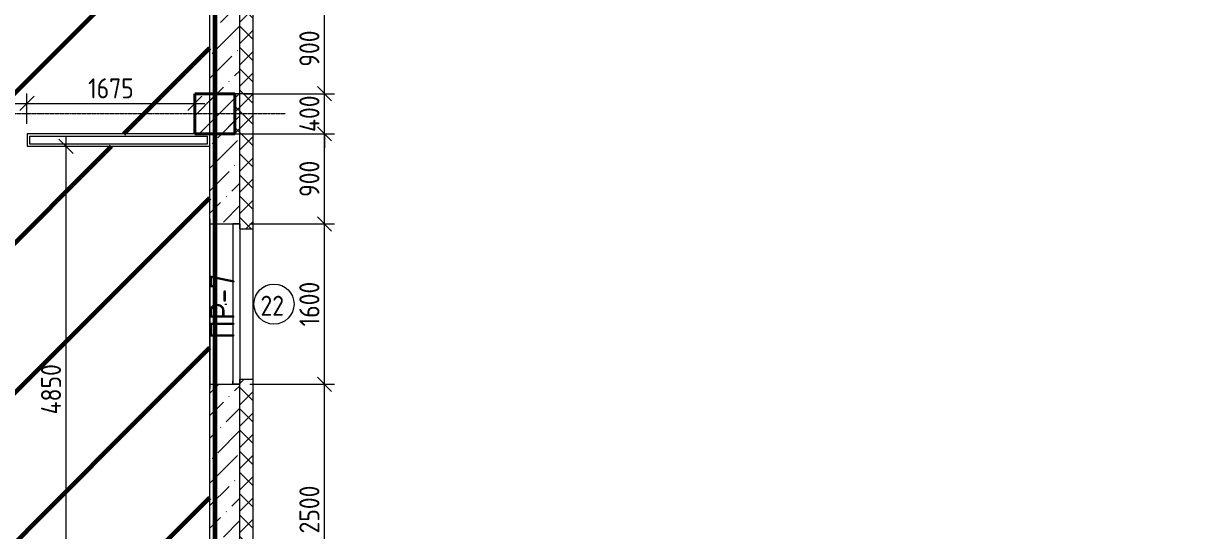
# Model space of a CAD drawing. Header units: millimetres. Extents: x -56773 to 323062, y -262288 to 76460.
# Drawn here: x -5100 to 6647, y -87303 to -82244 of the extents above; entities that cross this region are included whole.
import ezdxf

# ---------------------------------------------------------------- set-up
doc = ezdxf.new("R2010")
doc.units = ezdxf.units.MM
doc.linetypes.add('ADSK_Линия сетки', pattern=[25, 20, -2.5, 0, -2.5])
for name, color, linetype, lineweight in [('1.1)Стяжка керамзит  2 этаж', 5, 'Continuous', 60), ('3.1 Штукатурка внешн стен', 5, 'Continuous', 60), ('_ Окна', 7, 'Continuous', 18), ('Марки', 7, 'Continuous', 20), ('Марки окон', 7, 'Continuous', 20), ('Несущие колонны', 7, 'Continuous', 18), ('Окна', 7, 'Continuous', 9), ('Оси', 7, 'Continuous', 9), ('Размеры', 7, 'Continuous', 9), ('Стены внутренние', 7, 'Continuous', 18), ('Стены наружные', 7, 'Continuous', 18), ('Стены штриховка', 7, 'Continuous', 9)]:
    doc.layers.add(name, color=color, linetype=linetype, lineweight=lineweight)
doc.styles.add('GOST Common_2', font='', dxfattribs={"width": 0.9, "height": 250})
doc.styles.add('GOST Common_3', font='', dxfattribs={"width": 0.9, "height": 200})
doc.styles.get('GOST Common_2').set_extended_font_data('GOST Common')
doc.styles.get('GOST Common_3').set_extended_font_data('GOST Common')
doc.dimstyles.new('ADSK_Основной_2_0_1', dxfattribs={"dimscale": 304.8, "dimtxt": 201.142999, "dimasz": 0.463911, "dimexe": 0.328084, "dimexo": 0.328084, "dimgap": 0.164042, "dimtad": 1, "dimdec": 3, "dimrnd": 0.001, "dimdsep": 46, "dimtxsty": 'GOST Common_3', "dimblk1": 'OBLIQUE', "dimblk2": 'OBLIQUE', "dimsah": 1, "dimcen": 0.09, "dimdle": 0.328084, "dimazin": 2, "dimtfac": 1, "dimtdec": 4, "dimtix": 1, "dimtmove": 1, "dimatfit": 3, "dimfxl": 1, "dimtvp": 1, "dimtolj": 1, "dimtzin": 0, "dimlwd": 20, "dimlwe": 20, "dimarcsym": 2})
doc.dimstyles.new('ADSK_Основной_2_0_2', dxfattribs={"dimscale": 304.8, "dimtxt": 201.142999, "dimasz": 0.463911, "dimexe": 0.328084, "dimexo": 0.328084, "dimgap": 0.164042, "dimtad": 1, "dimdec": 3, "dimrnd": 0.001, "dimdsep": 46, "dimtxsty": 'GOST Common_3', "dimblk1": 'OBLIQUE', "dimblk2": 'OBLIQUE', "dimsah": 1, "dimcen": 0.09, "dimdle": 0.328084, "dimazin": 2, "dimtfac": 1, "dimtdec": 4, "dimtix": 1, "dimtmove": 0, "dimatfit": 3, "dimfxl": 1, "dimtvp": 1, "dimtolj": 1, "dimtzin": 0, "dimlwd": 20, "dimlwe": 20, "dimarcsym": 2})
pattern_1 = [(45, (9.36, -97949.04), (-106.066, 106.066), []), (135, (9.36, -97949.04), (-106.066, -106.066), [])]

# ---------------------------------------------------------------- blocks, each defined once
blk = doc.blocks.new('ADSK_КолоннаЖБ_Прямоугольная - 400x400 мм-1807142-Кладочный план 2-го этаж')
at = {"layer": 'Несущие колонны', "lineweight": 40}
for p, q in [((-200, 200), (200, 200)), ((-200, -200), (-200, 200)), ((200, 200), (200, -200)), ((200, -200), (-200, -200))]:
    blk.add_line(p, q, dxfattribs=at)
blk = doc.blocks.new('ОКНО L03 _2СТ_RS - ОК-5_1600х2000h-3556615-Кладочный план 2-го этаж')
at = {"layer": '_ Окна'}
for p, q in [((-838.1, 149), (761.9, 149)), ((-838.1, 149), (-838.1, 79)), ((-838.1, 149), (-833.1, 149)), ((-818.1, 149), (-38.1, 149)), ((-38.1, 149), (741.9, 149)), ((761.9, 149), (756.9, 149)), ((761.9, 149), (761.9, 79)), ((-838.1, 79), (761.9, 79)), ((-838.1, 79), (-803.1, 79)), ((-818.1, 79), (-38.1, 79)), ((-38.1, 79), (741.9, 79)), ((761.9, 79), (726.9, 79))]:
    blk.add_line(p, q, dxfattribs=at)
at = {"layer": 'Окна'}
blk.add_line((-888.1, -150), (811.9, -150), dxfattribs=at)
blk = doc.blocks.new('_Oblique')
at = {"color": 0, "linetype": 'ByBlock', "lineweight": -2}
blk.add_line((-0.5, -0.5), (0.5, 0.5), dxfattribs=at)
blk = doc.blocks.new('*D4606')
at = {"layer": 'Defpoints', "color": 0, "transparency": 16777216}
for p in [(-2942, -85844), (-2097, -85844), (-2991, -88344)]:
    blk.add_point(p, dxfattribs=at)
at = {"layer": 'Размеры', "color": 0, "lineweight": 20, "transparency": 16777216}
for p, q in [((-2097, -88444), (-2097, -85744)), ((-2842, -85844), (-1997, -85844)), ((-2891, -88344), (-1997, -88344))]:
    blk.add_line(p, q, dxfattribs=at)
at = {"layer": 'Размеры', "color": 0, "lineweight": 20, "transparency": 16777216, "xscale": 141.4, "yscale": 141.4, "zscale": 141.4}
for p, rotation in [((-2097, -85844), 90), ((-2097, -88344), 270)]:
    blk.add_blockref('_Oblique', p, dxfattribs=dict(at, rotation=rotation))
at = {"layer": 'Размеры', "color": 0, "lineweight": 9, "transparency": 16777216, "insert": (-2247, -87094), "char_height": 200, "width": 605.47, "attachment_point": 5, "rotation": 90, "style": 'GOST Common_3'}
blk.add_mtext('\\A1;2500', dxfattribs=at)
blk = doc.blocks.new('*D4607')
at = {"layer": 'Defpoints', "color": 0, "transparency": 16777216}
for p in [(-2942, -84244), (-2097, -84244), (-2942, -85844)]:
    blk.add_point(p, dxfattribs=at)
at = {"layer": 'Размеры', "color": 0, "lineweight": 20, "transparency": 16777216}
for p, q in [((-2097, -85944), (-2097, -84144)), ((-2842, -84244), (-1997, -84244)), ((-2842, -85844), (-1997, -85844))]:
    blk.add_line(p, q, dxfattribs=at)
at = {"layer": 'Размеры', "color": 0, "lineweight": 20, "transparency": 16777216, "xscale": 141.4, "yscale": 141.4, "zscale": 141.4}
for p, rotation in [((-2097, -84244), 90), ((-2097, -85844), 270)]:
    blk.add_blockref('_Oblique', p, dxfattribs=dict(at, rotation=rotation))
at = {"layer": 'Размеры', "color": 0, "lineweight": 9, "transparency": 16777216, "insert": (-2247, -85044), "char_height": 200, "width": 560.47, "attachment_point": 5, "rotation": 90, "style": 'GOST Common_3'}
blk.add_mtext('\\A1;1600', dxfattribs=at)
blk = doc.blocks.new('*D4608')
at = {"layer": 'Defpoints', "color": 0, "transparency": 16777216}
for p in [(-2991, -83344), (-2097, -83344), (-2942, -84244)]:
    blk.add_point(p, dxfattribs=at)
at = {"layer": 'Размеры', "color": 0, "lineweight": 20, "transparency": 16777216}
for p, q in [((-2097, -84344), (-2097, -83244)), ((-2891, -83344), (-1997, -83344)), ((-2842, -84244), (-1997, -84244))]:
    blk.add_line(p, q, dxfattribs=at)
at = {"layer": 'Размеры', "color": 0, "lineweight": 20, "transparency": 16777216, "xscale": 141.4, "yscale": 141.4, "zscale": 141.4}
for p, rotation in [((-2097, -83344), 90), ((-2097, -84244), 270)]:
    blk.add_blockref('_Oblique', p, dxfattribs=dict(at, rotation=rotation))
at = {"layer": 'Размеры', "color": 0, "lineweight": 9, "transparency": 16777216, "insert": (-2247, -83794), "char_height": 200, "width": 454.11, "attachment_point": 5, "rotation": 90, "style": 'GOST Common_3'}
blk.add_mtext('\\A1;900', dxfattribs=at)
blk = doc.blocks.new('*D4609')
at = {"layer": 'Defpoints', "color": 0, "transparency": 16777216}
for p in [(-2991, -82944), (-2097, -82944), (-2991, -83344)]:
    blk.add_point(p, dxfattribs=at)
at = {"layer": 'Размеры', "color": 0, "lineweight": 20, "transparency": 16777216}
for p, q in [((-2097, -82944), (-2097, -82803)), ((-2891, -82944), (-1997, -82944)), ((-2097, -83344), (-2097, -82944)), ((-2891, -83344), (-1997, -83344)), ((-2097, -83344), (-2097, -83485))]:
    blk.add_line(p, q, dxfattribs=at)
at = {"layer": 'Размеры', "color": 0, "lineweight": 20, "transparency": 16777216, "xscale": 141.4, "yscale": 141.4, "zscale": 141.4}
for p, rotation in [((-2097, -82944), 270), ((-2097, -83344), 90)]:
    blk.add_blockref('_Oblique', p, dxfattribs=dict(at, rotation=rotation))
at = {"layer": 'Размеры', "color": 0, "lineweight": 9, "transparency": 16777216, "insert": (-2247, -83144), "char_height": 200, "width": 474.56, "attachment_point": 5, "rotation": 90, "style": 'GOST Common_3'}
blk.add_mtext('\\A1;400', dxfattribs=at)
blk = doc.blocks.new('*D4610')
at = {"layer": 'Defpoints', "color": 0, "transparency": 16777216}
for p in [(-2942, -82044), (-2097, -82044), (-2991, -82944)]:
    blk.add_point(p, dxfattribs=at)
at = {"layer": 'Размеры', "color": 0, "lineweight": 20, "transparency": 16777216}
for p, q in [((-2097, -83044), (-2097, -81944)), ((-2842, -82044), (-1997, -82044)), ((-2891, -82944), (-1997, -82944))]:
    blk.add_line(p, q, dxfattribs=at)
at = {"layer": 'Размеры', "color": 0, "lineweight": 20, "transparency": 16777216, "xscale": 141.4, "yscale": 141.4, "zscale": 141.4}
for p, rotation in [((-2097, -82044), 90), ((-2097, -82944), 270)]:
    blk.add_blockref('_Oblique', p, dxfattribs=dict(at, rotation=rotation))
at = {"layer": 'Размеры', "color": 0, "lineweight": 9, "transparency": 16777216, "insert": (-2247, -82494), "char_height": 200, "width": 454.11, "attachment_point": 5, "rotation": 90, "style": 'GOST Common_3'}
blk.add_mtext('\\A1;900', dxfattribs=at)
blk = doc.blocks.new('*D4748')
at = {"layer": 'Defpoints', "color": 0, "transparency": 16777216}
for p in [(-5066, -83041), (-6066, -83344), (-5066, -83344)]:
    blk.add_point(p, dxfattribs=at)
at = {"layer": 'Размеры', "color": 0, "lineweight": 20, "transparency": 16777216}
for p, q in [((-6166, -83041), (-4966, -83041)), ((-6066, -83244), (-6066, -82941)), ((-5066, -83244), (-5066, -82941))]:
    blk.add_line(p, q, dxfattribs=at)
at = {"layer": 'Размеры', "color": 0, "lineweight": 20, "transparency": 16777216, "xscale": 141.4, "yscale": 141.4, "zscale": 141.4, "rotation": 180}
blk.add_blockref('_Oblique', (-6066, -83041), dxfattribs=at)
at = {"layer": 'Размеры', "color": 0, "lineweight": 20, "transparency": 16777216, "xscale": 141.4, "yscale": 141.4, "zscale": 141.4}
blk.add_blockref('_Oblique', (-5066, -83041), dxfattribs=at)
at = {"layer": 'Размеры', "color": 0, "lineweight": 9, "transparency": 16777216, "insert": (-5566, -82891), "char_height": 200, "width": 560.47, "attachment_point": 5, "style": 'GOST Common_3'}
blk.add_mtext('\\A1;1000', dxfattribs=at)
blk = doc.blocks.new('*D4749')
at = {"layer": 'Defpoints', "color": 0, "transparency": 16777216}
for p in [(-3391, -82941), (-3391, -83041), (-5066, -83344)]:
    blk.add_point(p, dxfattribs=at)
at = {"layer": 'Размеры', "color": 0, "lineweight": 20, "transparency": 16777216}
for p, q in [((-5166, -83041), (-3291, -83041)), ((-5066, -83244), (-5066, -82941)), ((-3391, -83041), (-3391, -83141))]:
    blk.add_line(p, q, dxfattribs=at)
at = {"layer": 'Размеры', "color": 0, "lineweight": 20, "transparency": 16777216, "xscale": 141.4, "yscale": 141.4, "zscale": 141.4, "rotation": 180}
blk.add_blockref('_Oblique', (-5066, -83041), dxfattribs=at)
at = {"layer": 'Размеры', "color": 0, "lineweight": 20, "transparency": 16777216, "xscale": 141.4, "yscale": 141.4, "zscale": 141.4}
blk.add_blockref('_Oblique', (-3391, -83041), dxfattribs=at)
at = {"layer": 'Размеры', "color": 0, "lineweight": 9, "transparency": 16777216, "insert": (-4228, -82891), "char_height": 200, "width": 560.47, "attachment_point": 5, "style": 'GOST Common_3'}
blk.add_mtext('\\A1;1675', dxfattribs=at)
blk = doc.blocks.new('*D4752')
at = {"layer": 'Defpoints', "color": 0, "transparency": 16777216}
for p in [(-4776, -83469), (-4676, -83469), (-4441, -88319)]:
    blk.add_point(p, dxfattribs=at)
at = {"layer": 'Размеры', "color": 0, "lineweight": 20, "transparency": 16777216}
for p, q in [((-4676, -88419), (-4676, -83369)), ((-4676, -83469), (-4576, -83469)), ((-4541, -88319), (-4776, -88319))]:
    blk.add_line(p, q, dxfattribs=at)
at = {"layer": 'Размеры', "color": 0, "lineweight": 20, "transparency": 16777216, "xscale": 141.4, "yscale": 141.4, "zscale": 141.4}
for p, rotation in [((-4676, -83469), 90), ((-4676, -88319), 270)]:
    blk.add_blockref('_Oblique', p, dxfattribs=dict(at, rotation=rotation))
at = {"layer": 'Размеры', "color": 0, "lineweight": 9, "transparency": 16777216, "insert": (-4826, -85894), "char_height": 200, "width": 625.93, "attachment_point": 5, "rotation": 90, "style": 'GOST Common_3'}
blk.add_mtext('\\A1;4850', dxfattribs=at)
blk = doc.blocks.new('М_окна1 - Маркировка типоразмера-1510237-Кладочный план 2-го этаж')
at = {"layer": 'Марки окон'}
blk.add_circle((0, 0), 2, dxfattribs=at)
blk = doc.blocks.new('ADSK_Марка_Отверстие - Экземпляр_Только Марка-157312-Кладочный план 2-го этаж')
at = {"layer": 'Марки'}
blk.add_line((0, 0), (0.2, 0), dxfattribs=at)

msp = doc.modelspace()

# ---------------------------------------------------------------- hatches: boundary and pattern name
at = {"layer": '1.1)Стяжка керамзит  2 этаж', "transparency": 33554687}
h = msp.add_hatch(dxfattribs=at)
h.set_pattern_fill('ANSI31', color=5, scale=333)
h.paths.add_polyline_path([(-3240.6385, -80144.0666), (-8915.6385, -80144.0666), (-8915.6385, -81119.0666), (-9494.6682, -81119.0666), (-9494.6682, -82569.0666), (-9390.6385, -82569.0666), (-9390.6385, -82544.0666), (-8990.6385, -82544.0666), (-8915.6385, -82569.0666), (-8915.6385, -83344.0666), (-7740.6385, -83344.0666), (-7740.6385, -83469.0666), (-8915.6385, -83469.0666), (-8915.6385, -85839.0666), (-6415.6385, -85839.0666), (-6415.6385, -83469.0666), (-6740.6385, -83469.0666), (-6740.6385, -83344.0666), (-6065.6385, -83344.0666), (-6065.6385, -83469.0666), (-6290.6385, -83469.0666), (-6290.6385, -86322.0979), (-3240.6385, -86322.0979), (-3240.6385, -83469.0666), (-5065.6385, -83469.0666), (-5065.6385, -83344.0666), (-3390.6385, -83344.0666), (-3390.6385, -82944.0666), (-3240.6385, -82944.0666)])
h = msp.add_hatch(dxfattribs=at)
h.set_pattern_fill('ANSI31', color=5, scale=333)
h.paths.add_polyline_path([(-3765.6385, -88769.0666), (-4840.6385, -88769.0666), (-4840.6385, -88644.0666), (-4440.6385, -88644.0666), (-4440.6385, -88319.0666), (-3240.6385, -88319.0666), (-3240.6385, -86322.0979), (-6290.6385, -86322.0979), (-6290.6385, -88644.0666), (-6040.6385, -88644.0666), (-6040.6385, -88769.0666), (-9494.6682, -88769.0666), (-9494.6682, -96144.5668), (-1015.0246, -96144.5668), (-1015.0246, -88594.0666), (-2040.6385, -88594.0666), (-2915.6385, -88594.0666), (-2915.6385, -89319.0666), (-3640.6385, -89319.0666), (-3640.6385, -94269.0666), (-1865.6385, -94269.0666), (-1865.6385, -94994.0666), (-1740.6385, -94994.0666), (-1740.6385, -95119.0666), (-3640.6385, -95119.0666), (-3640.6385, -95719.0666), (-3765.6385, -95719.0666)])
h.paths.add_polyline_path([(-8665.6385, -94269.0666), (-8665.6385, -94819.0666), (-9465.6385, -94819.0666), (-9465.6385, -94269.0666)], flags=16)
h.paths.add_polyline_path([(-8690.6385, -94294.0666), (-8690.6385, -94794.0666), (-9440.6385, -94794.0666), (-9440.6385, -94294.0666)], flags=0)
h.paths.add_polyline_path([(-8740.6385, -94344.0666), (-8740.6385, -94744.0666), (-9390.6385, -94744.0666), (-9390.6385, -94344.0666)], flags=0)
h.paths.add_polyline_path([(-8990.6385, -94344.0666), (-8990.6385, -94744.0666), (-9390.6385, -94744.0666), (-9390.6385, -94344.0666)], flags=0)
at = {"layer": 'Несущие колонны', "lineweight": 9}
h = msp.add_hatch(dxfattribs=at)
h.set_pattern_fill('FP_1', color=256, style=0, pattern_type=2)
h.set_pattern_definition([(45, (9.36, -97949.04), (-224.5064, 224.5064), []), (45, (233.87, -97949.04), (-224.5064, 224.5064), [396.875, -79.375, 3.353, -76.022])])
h.paths.add_polyline_path([(-3390.6385, -83344.0666), (-2990.6385, -83344.0666), (-2990.6385, -82944.0666), (-3390.6385, -82944.0666)])
at = {"layer": 'Стены внутренние', "lineweight": 9}
h = msp.add_hatch(dxfattribs=at)
h.set_pattern_fill('FP_2', color=256, style=0, pattern_type=2)
h.set_pattern_definition([(45, (9.36, -97949.04), (84.1895, 308.696), [396.875, -79.375, 3.353, -76.022])])
h.paths.add_polyline_path([(-2990.6385, -88594.0666), (-2940.6385, -88594.0666), (-2941.6385, -85844.0666), (-3240.6385, -85844.0666), (-3240.6385, -88344.0666), (-2990.6385, -88344.0666), (-2990.6385, -88572.0232)])
h.paths.add_polyline_path([(-2940.6385, -84294.0666), (-2941.6385, -82044.0666), (-3240.6385, -82044.0666), (-3240.6385, -84244.0666), (-2941.6385, -84244.0666), (-2941.6385, -84294.0666)])
h.paths.add_polyline_path([(-2941.6385, -80494.0666), (-2940.6385, -80494.0666), (-2941.6385, -78544.0666), (-3240.6385, -78544.0666), (-3240.6385, -79144.0666), (-2990.6385, -79144.0666), (-2990.6385, -79544.0666), (-3240.6385, -79544.0666), (-3240.6385, -80444.0666), (-2941.6385, -80444.0666)])
h.paths.add_polyline_path([(-2941.6385, -77394.0666), (-2940.6385, -77394.0666), (-2940.6385, -74194.0666), (-2990.6385, -74194.0666), (-2990.6385, -74344.0666), (-3240.6385, -74344.0666), (-3240.6385, -77344.0666), (-2941.6385, -77344.0666)])
at = {"layer": 'Стены наружные', "lineweight": 9}
h = msp.add_hatch(dxfattribs=at)
h.set_pattern_fill('FP_4', color=256, style=0, pattern_type=2)
h.set_pattern_definition(pattern_1)
h.paths.add_polyline_path([(-2810.6385, -88294.0666), (-2810.6385, -85794.0666), (-2940.6385, -85794.0666), (-2940.6385, -88294.0666)])
h.paths.add_polyline_path([(-2810.6385, -84294.0666), (-2810.6385, -81994.0666), (-2940.6385, -81994.0666), (-2940.6385, -84294.0666)])
h.paths.add_polyline_path([(-2940.6385, -80494.0666), (-2810.6385, -80494.0666), (-2810.6385, -78494.0666), (-2940.6385, -78494.0666), (-2940.6385, -78512.76)])
h.paths.add_polyline_path([(-2940.6385, -77394.0666), (-2810.6385, -77394.0666), (-2810.6385, -73894.0666), (-2940.6385, -73894.0666), (-2940.6385, -75638.6848)])
h = msp.add_hatch(dxfattribs=at)
h.set_pattern_fill('FP_4', color=256, style=0, pattern_type=2)
h.set_pattern_definition(pattern_1)
h.paths.add_polyline_path([(-2990.6385, -83344.0666), (-2810.6385, -83344.0666), (-2810.6385, -82944.0666), (-2990.6385, -82944.0666)])

# ---------------------------------------------------------------- linework, layer by layer
at = {"layer": '3.1 Штукатурка внешн стен'}
msp.add_lwpolyline([(-19540.6385, -79244.0666), (-19540.6385, -74194.0666), (-3190.6385, -74194.0666), (-3190.6385, -88544.0666), (8809.3615, -88544.0666), (8809.3615, -95344.0666), (12609.3615, -95344.0666), (12609.3615, -88544.0666), (42009.3615, -88544.0666)], dxfattribs=at)
at = {"layer": 'Несущие колонны', "lineweight": 9}
for p, q in [((-2990.6385, -82944.0666), (-3390.6385, -82944.0666)), ((-3390.6385, -82944.0666), (-3390.6385, -83344.0666)), ((-2990.6385, -83344.0666), (-2990.6385, -82944.0666)), ((-3390.6385, -83344.0666), (-2990.6385, -83344.0666))]:
    msp.add_line(p, q, dxfattribs=at)
at = {"layer": 'Оси', "linetype": 'ADSK_Линия сетки', "lineweight": 5}
for p, q in [((-3190.6385, -108922.9178), (-3190.6385, -73448.1214)), ((-2488.0423, -83144.0666), (-25230.7352, -83144.0666))]:
    msp.add_line(p, q, dxfattribs=at)
at = {"layer": 'Стены внутренние', "lineweight": 5}
for p, q in [((-3240.6385, -84244.0666), (-3240.6385, -82044.0666)), ((-3240.6385, -83344.0666), (-5065.6385, -83344.0666)), ((-5065.6385, -83344.0666), (-5065.6385, -83469.0666)), ((-5065.6385, -83469.0666), (-3240.6385, -83469.0666)), ((-3240.6385, -85844.0666), (-3240.6385, -84244.0666)), ((-3240.6385, -84244.0666), (-2941.6385, -84244.0666)), ((-2941.6385, -84244.0666), (-2941.6385, -84294.0666)), ((-2940.6385, -84294.0666), (-2941.6385, -84294.0666)), ((-3240.6385, -88319.0666), (-3240.6385, -85844.0666)), ((-3240.6385, -85844.0666), (-2941.6385, -85844.0666)), ((-2941.6385, -85794.0666), (-2941.6385, -85844.0666)), ((-2940.6385, -85794.0666), (-2941.6385, -85794.0666))]:
    msp.add_line(p, q, dxfattribs=at)
at = {"layer": 'Стены наружные', "lineweight": 9}
for p, q in [((-2810.6385, -81994.0666), (-2810.6385, -84294.0666)), ((-2990.6385, -82944.0666), (-2990.6385, -83344.0666)), ((-2810.6385, -82944.0666), (-2990.6385, -82944.0666)), ((-2990.6385, -83344.0666), (-2810.6385, -83344.0666)), ((-2940.6385, -84294.0666), (-2810.6385, -84294.0666)), ((-2810.6385, -84294.0666), (-2810.6385, -85794.0666)), ((-2940.6385, -85794.0666), (-2810.6385, -85794.0666)), ((-2810.6385, -85794.0666), (-2810.6385, -88164.0666))]:
    msp.add_line(p, q, dxfattribs=at)
at = {"layer": 'Стены штриховка', "lineweight": 9}
for p, q in [((-2940.6385, -84294.0666), (-2940.6385, -81994.0666)), ((-5040.6385, -83369.0666), (-5040.6385, -83444.0666)), ((-5040.6385, -83369.0666), (-3265.6385, -83369.0666)), ((-3265.6385, -83444.0666), (-3265.6385, -83369.0666)), ((-5040.6385, -83444.0666), (-3265.6385, -83444.0666)), ((-2940.6385, -88294.0666), (-2940.6385, -85794.0666))]:
    msp.add_line(p, q, dxfattribs=at)

# ---------------------------------------------------------------- block references
at = {"layer": 'Марки', "xscale": 99.99999999999993, "yscale": 99.99999999999993, "zscale": 99.99999999999993}
msp.add_blockref('ADSK_Марка_Отверстие - Экземпляр_Только Марка-157312-Кладочный план 2-го этаж', (-3090.6385, -85044.0666), dxfattribs=at)
at = {"layer": 'Марки окон', "xscale": 99.99999999999993, "yscale": 99.99999999999993, "zscale": 99.99999999999993}
msp.add_blockref('М_окна1 - Маркировка типоразмера-1510237-Кладочный план 2-го этаж', (-2600.6385, -85044.0666), dxfattribs=at)
at = {"layer": 'Несущие колонны', "lineweight": 40, "rotation": 89.9999999999999}
msp.add_blockref('ADSK_КолоннаЖБ_Прямоугольная - 400x400 мм-1807142-Кладочный план 2-го этаж', (-3190.6385, -83144.0666), dxfattribs=at)
at = {"layer": 'Окна', "rotation": 269.9999999999997}
msp.add_blockref('ОКНО L03 _2СТ_RS - ОК-5_1600х2000h-3556615-Кладочный план 2-го этаж', (-3090.6385, -85082.1666), dxfattribs=at)

# ---------------------------------------------------------------- texts
at = {"layer": 'Марки', "lineweight": 9, "char_height": 250, "attachment_point": 1, "rotation": 90, "style": 'GOST Common_2'}
for s, insert, width in [('-7', (-3243.6196, -85036.8099), 389.620125), ('ПР', (-3243.6196, -85393.9974), 432.91125)]:
    msp.add_mtext(s, dxfattribs=dict(at, insert=insert, width=width))
at = {"layer": 'Марки окон', "lineweight": 5, "insert": (-2735.1959, -84960.2812), "char_height": 200, "width": 317.46825, "attachment_point": 1, "style": 'GOST Common_3'}
msp.add_mtext('22', dxfattribs=at)

# ---------------------------------------------------------------- dimensions: what is measured, and where the dimension line sits
at = {"layer": 'Размеры', "lineweight": 9}
for base, p1, p2, dimstyle, override, picture, middle in [((-2097.2595, -82044.0666), (-2990.6385, -82944.0666), (-2941.6385, -82044.0666), 'ADSK_Основной_2_0_1', {"dimpost": '<>', "dimfxl": 901.332902}, '*D4610', (-2247.2595, -82494.0666)), ((-2097.2595, -82944.0666), (-2990.6385, -83344.0666), (-2990.6385, -82944.0666), 'ADSK_Основной_2_0_1', {"dimpost": '<>', "dimfxl": 400}, '*D4609', (-2247.2595, -83144.0666)), ((-2097.2595, -83344.0666), (-2941.6385, -84244.0666), (-2990.6385, -83344.0666), 'ADSK_Основной_2_0_1', {"dimpost": '<>', "dimfxl": 901.332902}, '*D4608', (-2247.2595, -83794.0666)), ((-4675.7141, -83469.0666), (-4440.6385, -88319.0666), (-4775.699, -83469.0666), 'ADSK_Основной_2_0_2', {"dimpost": '<>', "dimfxl": 4861.559993}, '*D4752', (-4825.7141, -85894.0666)), ((-2097.2595, -84244.0666), (-2941.6385, -85844.0666), (-2941.6385, -84244.0666), 'ADSK_Основной_2_0_1', {"dimpost": '<>', "dimfxl": 1600}, '*D4607', (-2247.2595, -85044.0666)), ((-2097.2595, -85844.0666), (-2990.6385, -88344.0666), (-2941.6385, -85844.0666), 'ADSK_Основной_2_0_1', {"dimpost": '<>', "dimfxl": 2500.480154}, '*D4606', (-2247.2595, -87094.0666))]:
    dim = msp.add_linear_dim(base=base, p1=p1, p2=p2, angle=90, dimstyle=dimstyle, override=override, dxfattribs=at)
    dim.commit()
    dim.dimension.update_dxf_attribs({"geometry": picture, "text_midpoint": middle})
for base, p1, p2, override, picture, middle in [((-5065.6385, -83041.0352), (-6065.6385, -83344.0666), (-5065.6385, -83344.0666), {"dimpost": '<>', "dimfxl": 1000}, '*D4748', (-5565.6385, -82891.0352)), ((-3390.6385, -83041.0352), (-5065.6385, -83344.0666), (-3390.6385, -82941.0503), {"dimpost": '<>', "dimfxl": 1722.8021}, '*D4749', (-4228.1385, -82891.0352))]:
    dim = msp.add_linear_dim(base=base, p1=p1, p2=p2, dimstyle='ADSK_Основной_2_0_2', override=override, dxfattribs=at)
    dim.commit()
    dim.dimension.update_dxf_attribs({"geometry": picture, "text_midpoint": middle})

doc.saveas('drawing.dxf')
